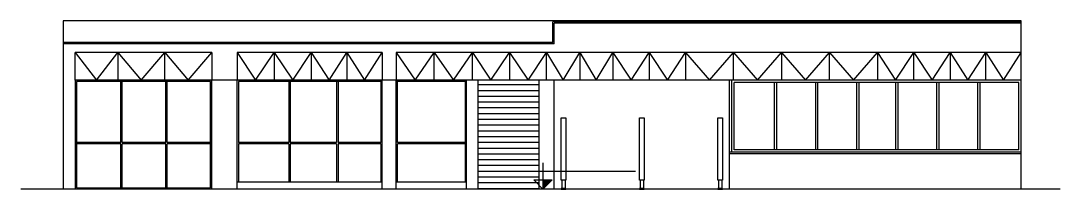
# Model space of a CAD drawing. Header units: metres. Extents: x -367 to 368, y -238 to 223.
# Drawn here: x 294.69 to 317.24, y 50 to 53.65 of the extents above; entities that cross this region are included whole.
import ezdxf
from ezdxf.enums import TextEntityAlignment as Align

# ---------------------------------------------------------------- set-up
doc = ezdxf.new("R2010")
doc.units = ezdxf.units.M
doc.linetypes.add('DIVIDE', pattern=[31.75, 12.7, -6.35, 0, -6.35, 0, -6.35])
doc.layers.add('ELE-INSTALAÇÕES', color=160, linetype='Continuous')
doc.layers.add('LA_BAU_BASES GERAIS_R00$0$base', color=253, linetype='Continuous')
doc.styles.add('LA_BAU_BASES GERAIS_R00$0$R60-125-RS', font='romans.shx', dxfattribs={"height": 0.19})
doc.styles.add('LA_BAU_BASES GERAIS_R00$0$R80-100-RS', font='romans.shx', dxfattribs={"height": 0.203})

# ---------------------------------------------------------------- blocks, each defined once
blk = doc.blocks.new('LA_BAU_BASES GERAIS_R00$0$SIMB-INICA-NÍVEL 100')
blk.add_hatch(color=256).paths.add_polyline_path([(2, 2), (0, 2), (0, 0)])
for p, q in [((0, 5.71), (0, 0)), ((-2, 3.9), (20.07, 3.9)), ((-2, 2), (2, 2))]:
    blk.add_line(p, q)
blk.add_lwpolyline([(-2, 2), (0, 0), (2, 2)])
blk = doc.blocks.new('LA_BAU_BASES GERAIS_R00')
at = {"layer": 'LA_BAU_BASES GERAIS_R00$0$base'}
h = blk.add_hatch(dxfattribs=at)
h.set_pattern_fill('LINE', color=256, style=0)
h.set_pattern_definition([(0, (151.46016, 56.26755), (0, 0.125), [])])
h.paths.add_polyline_path([(305.93, 52.365), (304.61, 52.365), (304.61, 50), (305.93, 50)])
for p, q in [((316.39, 53.63), (306.23, 53.63)), ((306.23, 53.18), (306.23, 53.63)), ((316.39, 53.6), (306.26, 53.6)), ((306.26, 53.15), (306.26, 53.6)), ((306.23, 53.18), (295.61, 53.18)), ((306.26, 53.15), (295.61, 53.15)), ((298.83, 52.965), (295.87, 52.965)), ((295.87, 52.365), (295.87, 52.965)), ((296.79, 52.965), (296.79, 52.365)), ((297.81, 52.365), (297.81, 52.965)), ((298.83, 52.965), (298.83, 52.365)), ((302.53, 52.965), (299.38, 52.965)), ((299.38, 52.965), (299.38, 52.365)), ((300.185, 52.965), (300.185, 52.365)), ((300.99, 52.965), (300.99, 52.365)), ((301.76, 52.965), (301.76, 52.365)), ((302.53, 52.965), (302.53, 52.365)), ((316.39, 52.965), (302.83, 52.965)), ((302.83, 52.965), (302.83, 52.365)), ((303.658, 52.365), (303.658, 52.965)), ((304.485, 52.365), (304.485, 52.965)), ((305.29, 52.965), (305.29, 52.365)), ((306.095, 52.365), (306.095, 52.965)), ((306.812, 52.965), (306.812, 52.365)), ((307.53, 52.965), (307.53, 52.365)), ((308.32, 52.965), (308.32, 52.365)), ((309.11, 52.965), (309.11, 52.365)), ((310.15, 52.365), (310.15, 52.965)), ((311.19, 52.965), (311.19, 52.365)), ((312.23, 52.365), (312.23, 52.965)), ((313.27, 52.965), (313.27, 52.365)), ((314.06, 52.365), (314.06, 52.965)), ((314.85, 52.965), (314.85, 52.365)), ((315.62, 52.365), (315.62, 52.965)), ((305.93, 52.365), (295.87, 52.365)), ((296.855, 51.015), (296.855, 52.335)), ((296.885, 51.015), (296.885, 52.335)), ((297.835, 51.015), (297.835, 52.335)), ((297.865, 51.015), (297.865, 52.335)), ((298.83, 50), (298.83, 52.365)), ((299.38, 50), (299.38, 52.365)), ((299.41, 52.335), (299.41, 51.015)), ((302.53, 52.335), (299.41, 52.335)), ((300.5, 52.335), (300.5, 51.015)), ((300.53, 52.335), (300.53, 51.015)), ((301.54, 52.335), (301.54, 51.015)), ((301.57, 52.335), (301.57, 51.015)), ((302.5, 52.335), (302.5, 51.015)), ((302.53, 50), (302.53, 52.365)), ((302.83, 50), (302.83, 52.365)), ((304.334, 52.335), (302.83, 52.335)), ((302.86, 51.015), (302.86, 52.335)), ((304.334, 51.015), (304.334, 52.335)), ((304.36, 50), (304.36, 52.365)), ((304.61, 50), (304.61, 52.365)), ((316.39, 52.365), (305.93, 52.365)), ((305.93, 50), (305.93, 52.365)), ((306.26, 50), (306.26, 52.365)), ((310.06, 50.8), (310.06, 52.365)), ((310.11, 50.8), (310.11, 52.365)), ((316.34, 52.315), (310.16, 52.315)), ((310.16, 50.85), (310.16, 52.315)), ((311.041, 50.85), (311.041, 52.315)), ((311.091, 50.85), (311.091, 52.315)), ((311.931, 50.85), (311.931, 52.315)), ((311.981, 50.85), (311.981, 52.315)), ((312.821, 50.85), (312.821, 52.315)), ((312.871, 50.85), (312.871, 52.315)), ((313.671, 50.85), (313.671, 52.315)), ((313.721, 50.85), (313.721, 52.315)), ((314.561, 50.85), (314.561, 52.315)), ((314.611, 50.85), (314.611, 52.315)), ((315.451, 50.85), (315.451, 52.315)), ((315.501, 50.85), (315.501, 52.315)), ((316.34, 50.85), (316.34, 52.315)), ((296.855, 51.015), (295.9, 51.015)), ((296.855, 50.985), (295.9, 50.985)), ((296.855, 50.03), (296.855, 50.985)), ((297.835, 51.015), (296.885, 51.015)), ((297.835, 50.985), (296.885, 50.985)), ((296.885, 50.03), (296.885, 50.985)), ((297.835, 50.03), (297.835, 50.985)), ((298.8, 51.015), (297.865, 51.015)), ((298.8, 50.985), (297.865, 50.985)), ((297.865, 50.03), (297.865, 50.985)), ((300.5, 51.015), (299.41, 51.015)), ((300.5, 50.985), (299.41, 50.985)), ((299.41, 50.985), (299.41, 50.15)), ((300.5, 50.985), (300.5, 50.15)), ((301.54, 51.015), (300.53, 51.015)), ((301.54, 50.985), (300.53, 50.985)), ((300.53, 50.985), (300.53, 50.15)), ((301.54, 50.985), (301.54, 50.15)), ((302.5, 51.015), (301.57, 51.015)), ((302.5, 50.985), (301.57, 50.985)), ((301.57, 50.985), (301.57, 50.15)), ((302.5, 50.985), (302.5, 50.15)), ((304.334, 51.015), (302.86, 51.015)), ((304.334, 50.985), (302.86, 50.985)), ((302.86, 50.15), (302.86, 50.985)), ((304.334, 50.15), (304.334, 50.985)), ((316.39, 50.8), (310.06, 50.8)), ((310.06, 50), (310.06, 50.8)), ((316.39, 50.77), (310.06, 50.77)), ((316.34, 50.85), (310.16, 50.85)), ((302.53, 50.15), (299.38, 50.15)), ((304.36, 50.15), (302.83, 50.15)), ((306.425, 50.195, 0), (306.425, 50.015, 0)), ((306.495, 50.195, 0), (306.495, 50.015, 0)), ((308.125, 50.195, 0), (308.125, 50.015)), ((308.195, 50.195, 0), (308.195, 50.015)), ((309.825, 50.195, 0), (309.825, 50.015)), ((309.895, 50.195, 0), (309.895, 50.015)), ((301.817, 50), (294.688, 50)), ((317.236, 50), (297.357, 50))]:
    blk.add_line(p, q, dxfattribs=at)
for points in [[(316.39, 50), (316.39, 53.65), (295.61, 53.65)], [(295.61, 53.65), (295.61, 50)], [(295.87, 52.965), (296.33, 52.365), (296.79, 52.965)], [(296.79, 52.965), (297.3, 52.365), (297.81, 52.965)], [(297.81, 52.965), (298.32, 52.365), (298.83, 52.965)], [(299.38, 52.965), (299.782, 52.365), (300.185, 52.965)], [(300.185, 52.965), (300.587, 52.365), (300.99, 52.965)], [(300.99, 52.965), (301.375, 52.365), (301.76, 52.965)], [(301.76, 52.965), (302.145, 52.365), (302.53, 52.965)], [(302.83, 52.965), (303.244, 52.365), (303.658, 52.965)], [(303.658, 52.965), (304.071, 52.365), (304.485, 52.965)], [(304.485, 52.965), (304.887, 52.365), (305.29, 52.965)], [(305.29, 52.965), (305.692, 52.365), (306.095, 52.965)], [(306.095, 52.965), (306.454, 52.365), (306.812, 52.965)], [(306.812, 52.965), (307.171, 52.365), (307.53, 52.965)], [(307.53, 52.965), (307.925, 52.365), (308.32, 52.965)], [(308.32, 52.965), (308.715, 52.365), (309.11, 52.965)], [(309.11, 52.965), (309.63, 52.365), (310.15, 52.965)], [(310.15, 52.965), (310.67, 52.365), (311.19, 52.965)], [(311.19, 52.965), (311.71, 52.365), (312.23, 52.965)], [(312.23, 52.965), (312.75, 52.365), (313.27, 52.965)], [(313.27, 52.965), (313.665, 52.365), (314.06, 52.965)], [(314.06, 52.965), (314.455, 52.365), (314.85, 52.965)], [(314.85, 52.965), (315.235, 52.365), (315.62, 52.965)], [(315.62, 52.965), (316.005, 52.365), (316.39, 52.965)], [(295.87, 52.365), (295.87, 50)]]:
    blk.add_lwpolyline(points, dxfattribs=at)
for points in [[(298.8, 50.03), (298.8, 52.335), (295.9, 52.335), (295.9, 50.03)], [(306.41, 51.55), (306.51, 51.55), (306.51, 50.195), (306.41, 50.195)], [(306.41, 50.015), (306.41, 50), (306.51, 50), (306.51, 50.015)]]:
    blk.add_lwpolyline(points, close=True, dxfattribs=at)
at = {"layer": 'LA_BAU_BASES GERAIS_R00$0$base', "elevation": 0}
for points in [[(308.11, 51.55), (308.21, 51.55), (308.21, 50.195), (308.11, 50.195)], [(309.81, 51.55), (309.91, 51.55), (309.91, 50.195), (309.81, 50.195)], [(308.11, 50.015), (308.11, 50), (308.21, 50), (308.21, 50.015)], [(309.81, 50.015), (309.81, 50), (309.91, 50), (309.91, 50.015)]]:
    blk.add_lwpolyline(points, close=True, dxfattribs=at)
at = {"layer": 'LA_BAU_BASES GERAIS_R00$0$base', "xscale": 0.1000000000000014, "yscale": 0.1000000000000014, "zscale": 0.1000000000000014}
blk.add_blockref('LA_BAU_BASES GERAIS_R00$0$SIMB-INICA-NÍVEL 100', (306.014, 50), dxfattribs=at)
at = {"layer": 'LA_BAU_BASES GERAIS_R00$0$base', "style": 'LA_BAU_BASES GERAIS_R00$0$R60-125-RS'}
for p in [(242.782, 218.919), (358.637, 192.964)]:
    blk.add_attdef('S', text='', height=0.19, rotation=90, dxfattribs=at).set_placement(p, align=Align.MIDDLE_CENTER)
at = {"layer": 'LA_BAU_BASES GERAIS_R00$0$base', "style": 'LA_BAU_BASES GERAIS_R00$0$R80-100-RS'}
blk.add_attdef('ACESSO', text='', height=0.203, dxfattribs=at).set_placement((365.922, 191.987), align=Align.TOP_CENTER)
at = {"layer": 'LA_BAU_BASES GERAIS_R00$0$base', "style": 'LA_BAU_BASES GERAIS_R00$0$R60-125-RS'}
blk.add_attdef('S', text='', height=0.19, dxfattribs=at).set_placement((266.114, 180.913), align=Align.MIDDLE_CENTER)

msp = doc.modelspace()

# ---------------------------------------------------------------- block references
at = {"layer": 'ELE-INSTALAÇÕES', "color": 210, "linetype": 'DIVIDE', "ltscale": 0.01}
msp.add_blockref('LA_BAU_BASES GERAIS_R00', (0, 0), dxfattribs=at)

doc.saveas('drawing.dxf')
